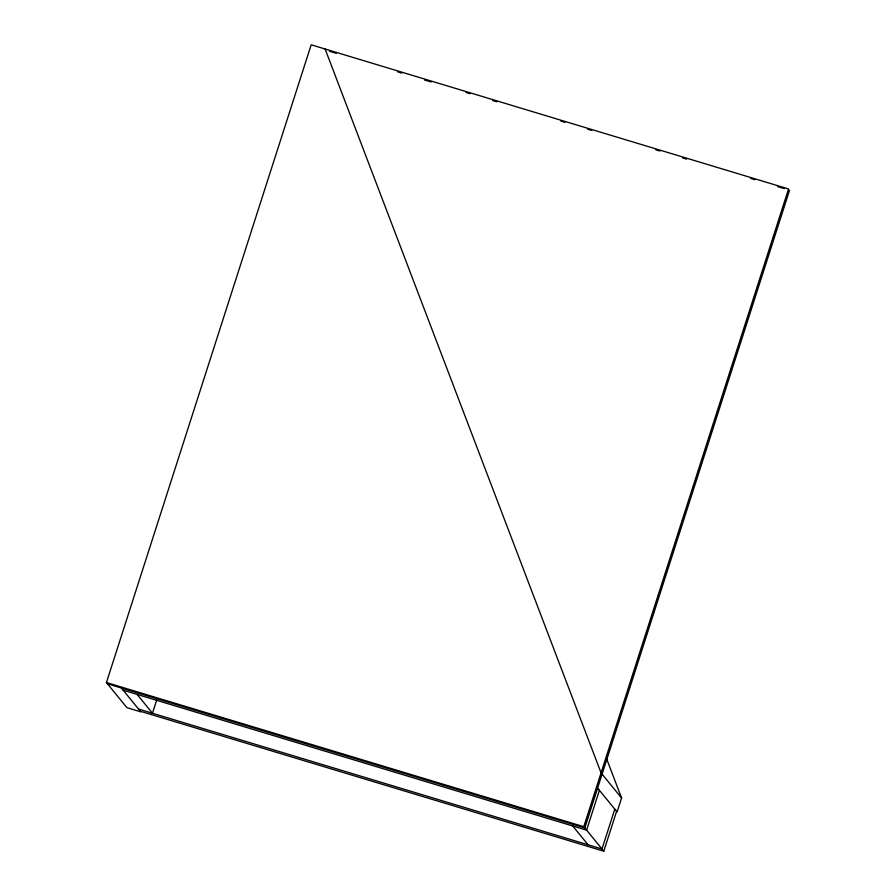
<?xml version="1.0" encoding="UTF-8"?>
<svg xmlns="http://www.w3.org/2000/svg" width="896" height="896" viewBox="0 0 896 896"><rect width="100%" height="100%" fill="white"/><g stroke="black" fill="none" stroke-linecap="round" stroke-linejoin="round"><path stroke-width="1.34" d="M121.374 688.005L140.862 711.883L126.941 707.672L106.434 682.539L311.181 44.8L788.547 188.955L583.789 826.694L603.792 851.2L616.582 811.339M156.744 699.966L152.477 713.261L137.099 694.411M789.566 190.21L584.819 827.949L107.453 683.805M599.402 790.294L586.611 830.155L123.178 690.2M614.79 809.144L602 849.005L138.555 709.05M606.637 758.822L621.578 798.022L617.098 811.966L597.61 788.088M329.594 51.307L336.28 53.323M397.79 71.904L401.8 73.114M424.536 79.979L431.222 81.995M465.987 92.49L469.997 93.699M492.722 100.565L496.742 101.774M560.918 121.162L564.928 122.371M587.664 129.237L591.674 130.446M655.861 149.834L659.87 151.043M682.595 157.909L686.616 159.118M750.792 178.494L754.802 179.715M777.538 186.57L784.224 188.597M106.434 682.539L583.789 826.694M140.347 711.256L603.792 851.2M621.578 798.022L601.07 772.89L325.114 49M572.69 825.944L588.067 844.794M601.093 771.523L602.09 774.144"/></g></svg>
